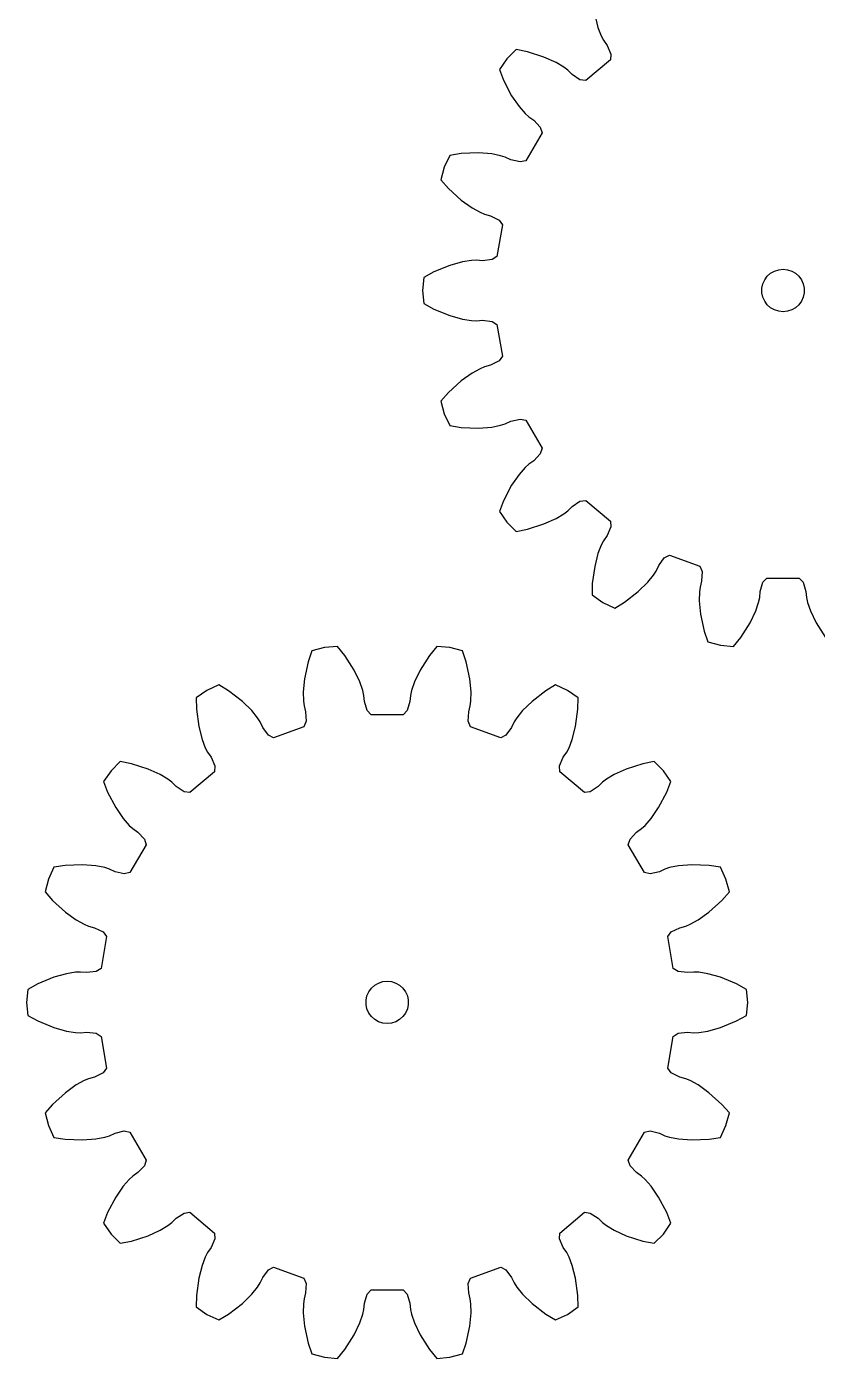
# Model space of a CAD drawing. Extents: x 0 to 163, y 0 to 201.
# Drawn here: x 0 to 55.8, y 0 to 94.1 of the extents above; entities that cross this region are included whole.
import ezdxf

# ---------------------------------------------------------------- set-up
doc = ezdxf.new("R2010")
doc.units = 0

msp = doc.modelspace()

# ---------------------------------------------------------------- linework, layer by layer
for p, q in [((40.12, 94.973), (40.354, 94.068)), ((40.354, 94.068), (40.584, 93.47)), ((40.584, 93.47), (40.746, 93.164)), ((34.578, 92.5), (33.922, 91.844)), ((35.37, 92.344), (34.578, 92.5)), ((36.54, 91.968), (35.37, 92.344)), ((40.746, 93.164), (40.994, 92.803)), ((40.994, 92.803), (41.259, 92.19)), ((33.922, 91.844), (33.391, 91.086)), ((37.391, 91.582), (36.54, 91.968)), ((37.939, 91.251), (37.391, 91.582)), ((41.239, 91.775), (39.495, 90.312)), ((41.259, 92.19), (41.239, 91.775)), ((33.391, 91.086), (33.682, 90.332)), ((38.213, 91.038), (37.939, 91.251)), ((38.526, 90.732), (38.213, 91.038)), ((39.083, 90.364), (38.526, 90.732)), ((39.495, 90.312), (39.083, 90.364)), ((33.682, 90.332), (34.255, 89.245)), ((34.255, 89.245), (34.783, 88.474)), ((34.783, 88.474), (35.205, 87.992)), ((35.205, 87.992), (35.461, 87.759)), ((35.461, 87.759), (35.818, 87.504)), ((36.4, 86.623), (35.261, 84.651)), ((35.818, 87.504), (36.277, 87.019)), ((36.277, 87.019), (36.4, 86.623)), ((29.892, 85.025), (29.501, 84.185)), ((30.69, 85.15), (29.892, 85.025)), ((31.918, 85.197), (30.69, 85.15)), ((32.85, 85.125), (31.918, 85.197)), ((33.478, 85.001), (32.85, 85.125)), ((33.808, 84.895), (33.478, 85.001)), ((34.207, 84.714), (33.808, 84.895)), ((34.857, 84.559), (34.207, 84.714)), ((29.501, 84.185), (29.261, 83.291)), ((35.261, 84.651), (34.857, 84.559)), ((29.261, 83.291), (29.792, 82.682)), ((29.792, 82.682), (30.702, 81.856)), ((30.702, 81.856), (31.462, 81.313)), ((31.462, 81.313), (32.023, 81.004)), ((32.023, 81.004), (32.344, 80.873)), ((32.344, 80.873), (32.766, 80.755)), ((32.766, 80.755), (33.363, 80.456)), ((33.614, 80.126), (33.219, 77.884)), ((33.363, 80.456), (33.614, 80.126)), ((29.89, 77.254), (28.753, 76.789)), ((30.791, 77.504), (29.89, 77.254)), ((31.424, 77.603), (30.791, 77.504)), ((31.77, 77.616), (31.424, 77.603)), ((32.206, 77.582), (31.77, 77.616)), ((32.87, 77.659), (32.206, 77.582)), ((33.219, 77.884), (32.87, 77.659)), ((28.046, 76.399), (27.965, 75.476)), ((28.753, 76.789), (28.046, 76.399)), ((52.131, 76.226), (52.315, 76.48)), ((52.315, 76.48), (52.548, 76.69)), ((52.548, 76.69), (52.819, 76.846)), ((52.819, 76.846), (53.118, 76.943)), ((53.118, 76.943), (53.43, 76.976)), ((53.43, 76.976), (53.741, 76.943)), ((53.741, 76.943), (54.04, 76.846)), ((54.04, 76.846), (54.311, 76.69)), ((54.311, 76.69), (54.544, 76.48)), ((54.544, 76.48), (54.729, 76.226)), ((27.965, 75.476), (28.046, 74.553)), ((51.938, 75.633), (52.003, 75.94)), ((51.938, 75.319), (51.938, 75.633)), ((52.003, 75.012), (51.938, 75.319)), ((52.003, 75.94), (52.131, 76.226)), ((54.729, 76.226), (54.856, 75.94)), ((54.856, 75.94), (54.921, 75.633)), ((54.921, 75.319), (54.856, 75.012)), ((54.921, 75.633), (54.921, 75.319)), ((28.046, 74.553), (28.753, 74.163)), ((52.131, 74.726), (52.003, 75.012)), ((52.315, 74.472), (52.131, 74.726)), ((52.548, 74.262), (52.315, 74.472)), ((54.544, 74.472), (54.311, 74.262)), ((54.729, 74.726), (54.544, 74.472)), ((54.856, 75.012), (54.729, 74.726)), ((28.753, 74.163), (29.89, 73.698)), ((29.89, 73.698), (30.791, 73.448)), ((30.791, 73.448), (31.424, 73.349)), ((52.819, 74.106), (52.548, 74.262)), ((53.118, 74.009), (52.819, 74.106)), ((53.43, 73.976), (53.118, 74.009)), ((53.741, 74.009), (53.43, 73.976)), ((54.04, 74.106), (53.741, 74.009)), ((54.311, 74.262), (54.04, 74.106)), ((31.424, 73.349), (31.77, 73.336)), ((31.77, 73.336), (32.206, 73.37)), ((32.206, 73.37), (32.87, 73.293)), ((32.87, 73.293), (33.219, 73.068)), ((33.219, 73.068), (33.614, 70.826)), ((33.614, 70.826), (33.363, 70.496)), ((32.023, 69.948), (31.462, 69.639)), ((32.344, 70.079), (32.023, 69.948)), ((32.766, 70.197), (32.344, 70.079)), ((33.363, 70.496), (32.766, 70.197)), ((30.702, 69.096), (29.792, 68.27)), ((31.462, 69.639), (30.702, 69.096)), ((29.792, 68.27), (29.261, 67.661)), ((29.261, 67.661), (29.501, 66.767)), ((29.501, 66.767), (29.892, 65.927)), ((29.892, 65.927), (30.69, 65.802)), ((32.85, 65.827), (33.478, 65.951)), ((33.478, 65.951), (33.808, 66.057)), ((33.808, 66.057), (34.207, 66.238)), ((34.207, 66.238), (34.857, 66.393)), ((34.857, 66.393), (35.261, 66.301)), ((35.261, 66.301), (36.4, 64.329)), ((30.69, 65.802), (31.918, 65.755)), ((31.918, 65.755), (32.85, 65.827)), ((36.4, 64.329), (36.277, 63.933)), ((35.461, 63.193), (35.205, 62.96)), ((35.818, 63.448), (35.461, 63.193)), ((36.277, 63.933), (35.818, 63.448)), ((34.783, 62.478), (34.255, 61.707)), ((35.205, 62.96), (34.783, 62.478)), ((34.255, 61.707), (33.682, 60.62)), ((33.682, 60.62), (33.391, 59.866)), ((38.526, 60.22), (39.083, 60.588)), ((39.083, 60.588), (39.495, 60.64)), ((39.495, 60.64), (41.239, 59.177)), ((33.391, 59.866), (33.922, 59.108)), ((36.54, 58.984), (37.391, 59.37)), ((37.391, 59.37), (37.939, 59.701)), ((37.939, 59.701), (38.213, 59.914)), ((38.213, 59.914), (38.526, 60.22)), ((33.922, 59.108), (34.578, 58.452)), ((34.578, 58.452), (35.37, 58.608)), ((35.37, 58.608), (36.54, 58.984)), ((41.259, 58.762), (40.994, 58.149)), ((41.239, 59.177), (41.259, 58.762)), ((40.584, 57.482), (40.354, 56.884)), ((40.746, 57.788), (40.584, 57.482)), ((40.994, 58.149), (40.746, 57.788)), ((40.354, 56.884), (40.12, 55.979)), ((44.642, 56.043), (45.04, 56.579)), ((45.04, 56.579), (45.409, 56.769)), ((45.409, 56.769), (47.549, 55.99)), ((40.12, 55.979), (39.954, 54.762)), ((44.269, 55.355), (44.453, 55.648)), ((44.453, 55.648), (44.642, 56.043)), ((47.549, 55.99), (47.71, 55.608)), ((47.71, 55.608), (47.67, 54.941)), ((39.954, 54.762), (39.938, 53.954)), ((43.199, 54.202), (43.867, 54.856)), ((43.867, 54.856), (44.269, 55.355)), ((47.67, 54.941), (47.56, 54.517)), ((51.819, 54.209), (52.009, 54.85)), ((52.009, 54.85), (52.291, 55.154)), ((52.291, 55.154), (54.568, 55.154)), ((54.568, 55.154), (54.85, 54.85)), ((54.85, 54.85), (55.04, 54.209)), ((39.938, 53.954), (40.697, 53.423)), ((42.229, 53.449), (43.199, 54.202)), ((47.514, 54.174), (47.501, 53.533)), ((47.56, 54.517), (47.514, 54.174)), ((51.703, 53.435), (51.776, 53.774)), ((51.776, 53.774), (51.819, 54.209)), ((55.04, 54.209), (55.083, 53.774)), ((55.083, 53.774), (55.156, 53.435)), ((40.697, 53.423), (41.537, 53.031)), ((41.537, 53.031), (42.229, 53.449)), ((47.501, 53.533), (47.591, 52.603)), ((51.093, 51.986), (51.496, 52.829)), ((51.496, 52.829), (51.703, 53.435)), ((55.156, 53.435), (55.363, 52.829)), ((55.363, 52.829), (55.766, 51.986)), ((47.591, 52.603), (47.851, 51.402)), ((50.438, 50.946), (51.093, 51.986)), ((55.766, 51.986), (56.421, 50.946)), ((47.851, 51.402), (48.113, 50.638)), ((49.931, 50.317), (50.438, 50.946)), ((20.148, 49.997), (19.887, 49.232)), ((21.043, 50.237), (20.148, 49.997)), ((21.966, 50.317), (21.043, 50.237)), ((22.473, 49.688), (21.966, 50.317)), ((28.964, 50.317), (28.457, 49.688)), ((29.887, 50.237), (28.964, 50.317)), ((30.782, 49.997), (29.887, 50.237)), ((31.043, 49.232), (30.782, 49.997)), ((48.113, 50.638), (49.008, 50.398)), ((49.008, 50.398), (49.931, 50.317)), ((19.887, 49.232), (19.627, 48.032)), ((23.128, 48.649), (22.473, 49.688)), ((28.457, 49.688), (27.802, 48.649)), ((31.303, 48.032), (31.043, 49.232)), ((19.627, 48.032), (19.536, 47.101)), ((23.531, 47.806), (23.128, 48.649)), ((27.802, 48.649), (27.399, 47.806)), ((31.393, 47.101), (31.303, 48.032)), ((12.732, 47.212), (11.974, 46.68)), ((13.572, 47.603), (12.732, 47.212)), ((14.264, 47.186), (13.572, 47.603)), ((15.235, 46.433), (14.264, 47.186)), ((19.536, 47.101), (19.549, 46.461)), ((23.738, 47.2), (23.531, 47.806)), ((23.812, 46.861), (23.738, 47.2)), ((27.191, 47.2), (27.118, 46.861)), ((27.399, 47.806), (27.191, 47.2)), ((31.381, 46.461), (31.393, 47.101)), ((36.666, 47.186), (35.695, 46.433)), ((37.358, 47.603), (36.666, 47.186)), ((38.197, 47.212), (37.358, 47.603)), ((38.956, 46.68), (38.197, 47.212)), ((11.974, 46.68), (11.989, 45.873)), ((15.902, 45.779), (15.235, 46.433)), ((19.549, 46.461), (19.596, 46.118)), ((23.854, 46.425), (23.812, 46.861)), ((24.045, 45.785), (23.854, 46.425)), ((27.076, 46.425), (26.885, 45.785)), ((27.118, 46.861), (27.076, 46.425)), ((31.334, 46.118), (31.381, 46.461)), ((35.695, 46.433), (35.028, 45.779)), ((38.94, 45.873), (38.956, 46.68)), ((11.989, 45.873), (12.156, 44.655)), ((16.304, 45.28), (15.902, 45.779)), ((16.489, 44.987), (16.304, 45.28)), ((19.596, 46.118), (19.705, 45.694)), ((19.705, 45.694), (19.745, 45.027)), ((24.326, 45.48), (24.045, 45.785)), ((26.603, 45.48), (24.326, 45.48)), ((26.885, 45.785), (26.603, 45.48)), ((31.185, 45.027), (31.225, 45.694)), ((31.225, 45.694), (31.334, 46.118)), ((34.626, 45.28), (34.441, 44.987)), ((35.028, 45.779), (34.626, 45.28)), ((38.774, 44.655), (38.94, 45.873)), ((12.156, 44.655), (12.389, 43.75)), ((16.677, 44.592), (16.489, 44.987)), ((17.076, 44.055), (16.677, 44.592)), ((19.584, 44.644), (17.444, 43.866)), ((19.745, 45.027), (19.584, 44.644)), ((31.345, 44.644), (31.185, 45.027)), ((33.485, 43.866), (31.345, 44.644)), ((34.252, 44.592), (33.854, 44.055)), ((34.441, 44.987), (34.252, 44.592)), ((38.541, 43.75), (38.774, 44.655)), ((12.389, 43.75), (12.62, 43.153)), ((17.444, 43.866), (17.076, 44.055)), ((33.854, 44.055), (33.485, 43.866)), ((38.31, 43.153), (38.541, 43.75)), ((12.62, 43.153), (12.781, 42.846)), ((12.781, 42.846), (13.029, 42.485)), ((13.029, 42.485), (13.295, 41.872)), ((37.635, 41.872), (37.901, 42.485)), ((37.901, 42.485), (38.148, 42.846)), ((38.148, 42.846), (38.31, 43.153)), ((5.958, 41.527), (5.426, 40.768)), ((6.613, 42.182), (5.958, 41.527)), ((7.406, 42.026), (6.613, 42.182)), ((8.575, 41.651), (7.406, 42.026)), ((9.426, 41.264), (8.575, 41.651)), ((13.274, 41.458), (11.53, 39.994)), ((13.295, 41.872), (13.274, 41.458)), ((37.655, 41.458), (37.635, 41.872)), ((39.4, 39.994), (37.655, 41.458)), ((42.354, 41.651), (41.504, 41.264)), ((43.524, 42.026), (42.354, 41.651)), ((44.317, 42.182), (43.524, 42.026)), ((44.972, 41.527), (44.317, 42.182)), ((45.503, 40.768), (44.972, 41.527)), ((5.426, 40.768), (5.717, 40.014)), ((9.974, 40.933), (9.426, 41.264)), ((10.248, 40.721), (9.974, 40.933)), ((10.561, 40.414), (10.248, 40.721)), ((40.681, 40.721), (40.369, 40.414)), ((40.955, 40.933), (40.681, 40.721)), ((41.504, 41.264), (40.955, 40.933)), ((45.212, 40.014), (45.503, 40.768)), ((5.717, 40.014), (6.29, 38.928)), ((11.119, 40.046), (10.561, 40.414)), ((11.53, 39.994), (11.119, 40.046)), ((39.811, 40.046), (39.4, 39.994)), ((40.369, 40.414), (39.811, 40.046)), ((44.64, 38.928), (45.212, 40.014)), ((6.29, 38.928), (6.819, 38.157)), ((44.111, 38.157), (44.64, 38.928)), ((6.819, 38.157), (7.24, 37.674)), ((7.24, 37.674), (7.497, 37.442)), ((43.433, 37.442), (43.69, 37.674)), ((43.69, 37.674), (44.111, 38.157)), ((7.497, 37.442), (7.853, 37.187)), ((7.853, 37.187), (8.312, 36.702)), ((42.617, 36.702), (43.077, 37.187)), ((43.077, 37.187), (43.433, 37.442)), ((8.435, 36.306), (7.296, 34.334)), ((8.312, 36.702), (8.435, 36.306)), ((42.495, 36.306), (42.617, 36.702)), ((43.633, 34.334), (42.495, 36.306)), ((2.726, 34.833), (1.927, 34.708)), ((3.953, 34.88), (2.726, 34.833)), ((4.885, 34.807), (3.953, 34.88)), ((46.976, 34.88), (46.045, 34.807)), ((48.204, 34.833), (46.976, 34.88)), ((49.002, 34.708), (48.204, 34.833)), ((1.927, 34.708), (1.536, 33.868)), ((5.513, 34.684), (4.885, 34.807)), ((5.843, 34.578), (5.513, 34.684)), ((6.242, 34.397), (5.843, 34.578)), ((6.892, 34.242), (6.242, 34.397)), ((7.296, 34.334), (6.892, 34.242)), ((44.038, 34.242), (43.633, 34.334)), ((44.688, 34.397), (44.038, 34.242)), ((45.086, 34.578), (44.688, 34.397)), ((45.416, 34.684), (45.086, 34.578)), ((46.045, 34.807), (45.416, 34.684)), ((49.394, 33.868), (49.002, 34.708)), ((1.536, 33.868), (1.296, 32.973)), ((1.296, 32.973), (1.827, 32.365)), ((49.102, 32.365), (49.634, 32.973)), ((49.634, 32.973), (49.394, 33.868)), ((1.827, 32.365), (2.737, 31.539)), ((48.192, 31.539), (49.102, 32.365)), ((2.737, 31.539), (3.497, 30.996)), ((47.432, 30.996), (48.192, 31.539)), ((3.497, 30.996), (4.058, 30.686)), ((4.058, 30.686), (4.379, 30.555)), ((4.379, 30.555), (4.801, 30.438)), ((4.801, 30.438), (5.399, 30.139)), ((5.399, 30.139), (5.649, 29.809)), ((45.28, 29.809), (45.531, 30.139)), ((45.531, 30.139), (46.129, 30.438)), ((46.129, 30.438), (46.55, 30.555)), ((46.55, 30.555), (46.871, 30.686)), ((46.871, 30.686), (47.432, 30.996)), ((5.649, 29.809), (5.254, 27.566)), ((45.676, 27.566), (45.28, 29.809)), ((3.805, 27.299), (3.459, 27.286)), ((4.242, 27.265), (3.805, 27.299)), ((4.905, 27.342), (4.242, 27.265)), ((5.254, 27.566), (4.905, 27.342)), ((46.024, 27.342), (45.676, 27.566)), ((46.688, 27.265), (46.024, 27.342)), ((47.124, 27.299), (46.688, 27.265)), ((47.471, 27.286), (47.124, 27.299)), ((0.788, 26.472), (0.081, 26.082)), ((1.926, 26.936), (0.788, 26.472)), ((2.826, 27.187), (1.926, 26.936)), ((3.459, 27.286), (2.826, 27.187)), ((24.35, 26.162), (24.583, 26.372)), ((24.583, 26.372), (24.855, 26.529)), ((24.855, 26.529), (25.153, 26.626)), ((25.153, 26.626), (25.465, 26.659)), ((25.465, 26.659), (25.777, 26.626)), ((25.777, 26.626), (26.075, 26.529)), ((26.075, 26.529), (26.346, 26.372)), ((26.346, 26.372), (26.58, 26.162)), ((48.104, 27.187), (47.471, 27.286)), ((49.004, 26.936), (48.104, 27.187)), ((50.141, 26.472), (49.004, 26.936)), ((50.849, 26.082), (50.141, 26.472)), ((0.081, 26.082), (0, 25.159)), ((23.973, 25.315), (24.038, 25.622)), ((24.038, 25.622), (24.166, 25.909)), ((24.166, 25.909), (24.35, 26.162)), ((26.58, 26.162), (26.764, 25.909)), ((26.764, 25.909), (26.891, 25.622)), ((26.891, 25.622), (26.957, 25.315)), ((50.93, 25.159), (50.849, 26.082)), ((0, 25.159), (0.081, 24.236)), ((23.973, 25.002), (23.973, 25.315)), ((24.038, 24.695), (23.973, 25.002)), ((24.166, 24.409), (24.038, 24.695)), ((26.891, 24.695), (26.764, 24.409)), ((26.957, 25.002), (26.891, 24.695)), ((26.957, 25.315), (26.957, 25.002)), ((50.849, 24.236), (50.93, 25.159)), ((0.081, 24.236), (0.788, 23.845)), ((0.788, 23.845), (1.926, 23.381)), ((24.35, 24.155), (24.166, 24.409)), ((24.583, 23.945), (24.35, 24.155)), ((24.855, 23.788), (24.583, 23.945)), ((25.153, 23.691), (24.855, 23.788)), ((25.465, 23.659), (25.153, 23.691)), ((25.777, 23.691), (25.465, 23.659)), ((26.075, 23.788), (25.777, 23.691)), ((26.346, 23.945), (26.075, 23.788)), ((26.58, 24.155), (26.346, 23.945)), ((26.764, 24.409), (26.58, 24.155)), ((49.004, 23.381), (50.141, 23.845)), ((50.141, 23.845), (50.849, 24.236)), ((1.926, 23.381), (2.826, 23.131)), ((2.826, 23.131), (3.459, 23.032)), ((3.459, 23.032), (3.805, 23.018)), ((3.805, 23.018), (4.242, 23.052)), ((4.242, 23.052), (4.905, 22.976)), ((4.905, 22.976), (5.254, 22.751)), ((5.254, 22.751), (5.649, 20.509)), ((45.28, 20.509), (45.676, 22.751)), ((45.676, 22.751), (46.024, 22.976)), ((46.024, 22.976), (46.688, 23.052)), ((46.688, 23.052), (47.124, 23.018)), ((47.124, 23.018), (47.471, 23.032)), ((47.471, 23.032), (48.104, 23.131)), ((48.104, 23.131), (49.004, 23.381)), ((4.801, 19.879), (4.379, 19.762)), ((5.399, 20.178), (4.801, 19.879)), ((5.649, 20.509), (5.399, 20.178)), ((45.531, 20.178), (45.28, 20.509)), ((46.129, 19.879), (45.531, 20.178)), ((46.55, 19.762), (46.129, 19.879)), ((3.497, 19.322), (2.737, 18.778)), ((4.058, 19.631), (3.497, 19.322)), ((4.379, 19.762), (4.058, 19.631)), ((46.871, 19.631), (46.55, 19.762)), ((47.432, 19.322), (46.871, 19.631)), ((48.192, 18.778), (47.432, 19.322)), ((1.827, 17.953), (1.296, 17.344)), ((2.737, 18.778), (1.827, 17.953)), ((49.102, 17.953), (48.192, 18.778)), ((49.634, 17.344), (49.102, 17.953)), ((1.296, 17.344), (1.536, 16.449)), ((49.394, 16.449), (49.634, 17.344)), ((1.536, 16.449), (1.927, 15.61)), ((6.242, 15.92), (6.892, 16.076)), ((6.892, 16.076), (7.296, 15.984)), ((43.633, 15.984), (44.038, 16.076)), ((44.038, 16.076), (44.688, 15.92)), ((49.002, 15.61), (49.394, 16.449)), ((1.927, 15.61), (2.726, 15.485)), ((2.726, 15.485), (3.953, 15.437)), ((3.953, 15.437), (4.885, 15.51)), ((4.885, 15.51), (5.513, 15.633)), ((5.513, 15.633), (5.843, 15.739)), ((5.843, 15.739), (6.242, 15.92)), ((7.296, 15.984), (8.435, 14.012)), ((42.495, 14.012), (43.633, 15.984)), ((44.688, 15.92), (45.086, 15.739)), ((45.086, 15.739), (45.416, 15.633)), ((45.416, 15.633), (46.045, 15.51)), ((46.045, 15.51), (46.976, 15.437)), ((46.976, 15.437), (48.204, 15.485)), ((48.204, 15.485), (49.002, 15.61)), ((8.312, 13.616), (7.853, 13.13)), ((8.435, 14.012), (8.312, 13.616)), ((42.617, 13.616), (42.495, 14.012)), ((43.077, 13.13), (42.617, 13.616)), ((7.24, 12.643), (6.819, 12.16)), ((7.497, 12.876), (7.24, 12.643)), ((7.853, 13.13), (7.497, 12.876)), ((43.433, 12.876), (43.077, 13.13)), ((43.69, 12.643), (43.433, 12.876)), ((44.111, 12.16), (43.69, 12.643)), ((6.29, 11.39), (5.717, 10.303)), ((6.819, 12.16), (6.29, 11.39)), ((44.64, 11.39), (44.111, 12.16)), ((45.212, 10.303), (44.64, 11.39)), ((5.717, 10.303), (5.426, 9.549)), ((5.426, 9.549), (5.958, 8.79)), ((9.974, 9.384), (10.248, 9.596)), ((10.248, 9.596), (10.561, 9.903)), ((10.561, 9.903), (11.119, 10.271)), ((11.119, 10.271), (11.53, 10.323)), ((11.53, 10.323), (13.274, 8.859)), ((37.655, 8.859), (39.4, 10.323)), ((39.4, 10.323), (39.811, 10.271)), ((39.811, 10.271), (40.369, 9.903)), ((40.369, 9.903), (40.681, 9.596)), ((40.681, 9.596), (40.955, 9.384)), ((44.972, 8.79), (45.503, 9.549)), ((45.503, 9.549), (45.212, 10.303)), ((5.958, 8.79), (6.613, 8.135)), ((7.406, 8.291), (8.575, 8.666)), ((8.575, 8.666), (9.426, 9.053)), ((9.426, 9.053), (9.974, 9.384)), ((13.274, 8.859), (13.295, 8.445)), ((37.635, 8.445), (37.655, 8.859)), ((40.955, 9.384), (41.504, 9.053)), ((41.504, 9.053), (42.354, 8.666)), ((42.354, 8.666), (43.524, 8.291)), ((44.317, 8.135), (44.972, 8.79)), ((6.613, 8.135), (7.406, 8.291)), ((13.029, 7.832), (12.781, 7.471)), ((13.295, 8.445), (13.029, 7.832)), ((37.901, 7.832), (37.635, 8.445)), ((38.148, 7.471), (37.901, 7.832)), ((43.524, 8.291), (44.317, 8.135)), ((12.62, 7.164), (12.389, 6.567)), ((12.781, 7.471), (12.62, 7.164)), ((38.31, 7.164), (38.148, 7.471)), ((38.541, 6.567), (38.31, 7.164)), ((12.156, 5.662), (11.989, 4.445)), ((12.389, 6.567), (12.156, 5.662)), ((16.489, 5.331), (16.677, 5.726)), ((16.677, 5.726), (17.076, 6.262)), ((17.076, 6.262), (17.444, 6.452)), ((17.444, 6.452), (19.584, 5.673)), ((19.584, 5.673), (19.745, 5.291)), ((31.185, 5.291), (31.345, 5.673)), ((31.345, 5.673), (33.485, 6.452)), ((33.485, 6.452), (33.854, 6.262)), ((33.854, 6.262), (34.252, 5.726)), ((34.252, 5.726), (34.441, 5.331)), ((38.774, 5.662), (38.541, 6.567)), ((38.94, 4.445), (38.774, 5.662)), ((15.902, 4.539), (16.304, 5.037)), ((16.304, 5.037), (16.489, 5.331)), ((19.745, 5.291), (19.705, 4.624)), ((24.045, 4.532), (24.326, 4.837)), ((24.326, 4.837), (26.603, 4.837)), ((26.603, 4.837), (26.885, 4.532)), ((31.225, 4.624), (31.185, 5.291)), ((34.441, 5.331), (34.626, 5.037)), ((34.626, 5.037), (35.028, 4.539)), ((11.989, 4.445), (11.974, 3.637)), ((14.264, 3.132), (15.235, 3.884)), ((15.235, 3.884), (15.902, 4.539)), ((19.549, 3.856), (19.536, 3.216)), ((19.596, 4.2), (19.549, 3.856)), ((19.705, 4.624), (19.596, 4.2)), ((23.812, 3.456), (23.854, 3.892)), ((23.854, 3.892), (24.045, 4.532)), ((26.885, 4.532), (27.076, 3.892)), ((27.076, 3.892), (27.118, 3.456)), ((31.334, 4.2), (31.225, 4.624)), ((31.381, 3.856), (31.334, 4.2)), ((31.393, 3.216), (31.381, 3.856)), ((35.028, 4.539), (35.695, 3.884)), ((35.695, 3.884), (36.666, 3.132)), ((38.956, 3.637), (38.94, 4.445)), ((11.974, 3.637), (12.732, 3.106)), ((12.732, 3.106), (13.572, 2.714)), ((13.572, 2.714), (14.264, 3.132)), ((19.536, 3.216), (19.627, 2.286)), ((23.531, 2.511), (23.738, 3.118)), ((23.738, 3.118), (23.812, 3.456)), ((27.118, 3.456), (27.191, 3.118)), ((27.191, 3.118), (27.399, 2.511)), ((31.303, 2.286), (31.393, 3.216)), ((36.666, 3.132), (37.358, 2.714)), ((37.358, 2.714), (38.197, 3.106)), ((38.197, 3.106), (38.956, 3.637)), ((19.627, 2.286), (19.887, 1.085)), ((23.128, 1.668), (23.531, 2.511)), ((27.399, 2.511), (27.802, 1.668)), ((31.043, 1.085), (31.303, 2.286)), ((19.887, 1.085), (20.148, 0.321)), ((22.473, 0.629), (23.128, 1.668)), ((27.802, 1.668), (28.457, 0.629)), ((30.782, 0.321), (31.043, 1.085)), ((20.148, 0.321), (21.043, 0.081)), ((21.043, 0.081), (21.966, 0)), ((21.966, 0), (22.473, 0.629)), ((28.457, 0.629), (28.964, 0)), ((28.964, 0), (29.887, 0.081)), ((29.887, 0.081), (30.782, 0.321))]:
    msp.add_line(p, q)

doc.saveas('drawing.dxf')
